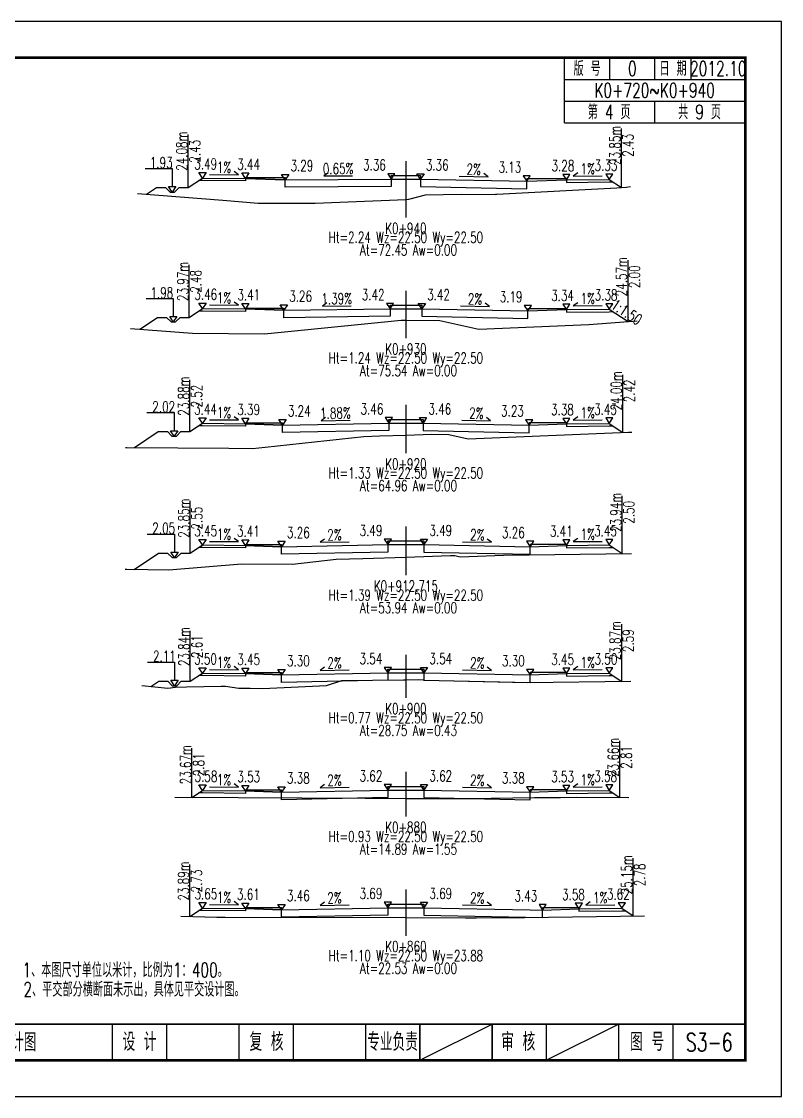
# Model space of a CAD drawing. Header units: inches. Extents: x 421 to 4881, y 2205 to 2769.
# Drawn here: x 2145.9 to 2356.1, y 2205.2 to 2502.2 of the extents above; entities that cross this region are included whole.
import ezdxf
from ezdxf.enums import TextEntityAlignment as Align

# ---------------------------------------------------------------- set-up
doc = ezdxf.new("R2010")
doc.units = ezdxf.units.IN
for name, color, linetype in [('dmx', 2, 'Continuous'), ('fengd', 3, 'Continuous'), ('lc', 3, 'Continuous'), ('shuju', 3, 'Continuous'), ('sjx', 1, 'Continuous'), ('zhix', 4, 'ByLayer'), ('右标高', 3, 'Continuous'), ('右标高1', 3, 'Continuous'), ('图框', 7, 'Continuous'), ('左标高', 3, 'Continuous'), ('左标高1', 3, 'Continuous'), ('附加板块标注A', 3, 'Continuous')]:
    doc.layers.add(name, color=color, linetype=linetype)
doc.styles.get("Standard").update_dxf_attribs({"font": 'simplex1.shx', "width": 0.7, "bigfont": 'hztxt.shx'})

# ---------------------------------------------------------------- blocks, each defined once
blk = doc.blocks.new('123')
blk.add_lwpolyline([(162.39, 2636.47), (162.39, 2933.47), (-257.61, 2933.47), (-257.61, 2636.47)], close=True)

msp = doc.modelspace()

# ---------------------------------------------------------------- linework, layer by layer
at = {"layer": 'dmx'}
for points in [[(2178.02, 2454.64), (2201.64, 2452.8), (2211.37, 2451.96), (2227.12, 2451.98), (2252.23, 2453.01), (2252.23, 2453.01), (2253.06, 2453.05), (2257.65, 2454.3), (2267.53, 2454.48), (2277.02, 2454.4), (2277.06, 2454.45), (2277.4, 2454.43), (2310.58, 2456.16), (2313.18, 2456.37), (2314.36, 2456.58)], [(2176.13, 2417.31), (2193.22, 2416.06), (2213.18, 2415.89), (2249.05, 2419.43), (2250.96, 2419.64), (2251.27, 2419.65), (2252.23, 2419.68), (2252.23, 2419.68), (2252.3, 2419.68), (2261.62, 2419.51), (2272.41, 2417.18), (2302.82, 2418.41), (2316.15, 2419.42)], [(2174.69, 2384.5), (2175.09, 2384.48), (2203.31, 2384.24), (2209.79, 2384.19), (2213.36, 2384.54), (2240.61, 2387.54), (2244.98, 2387.65), (2252.23, 2387.9), (2252.23, 2387.9), (2259.44, 2388.15), (2264.08, 2388.07), (2269.47, 2386.9), (2313.77, 2388.68), (2314.73, 2388.69)], [(2174.59, 2350.83), (2175.12, 2350.8), (2186.69, 2350.7), (2206.8, 2352.35), (2220.92, 2352.25), (2232.99, 2353.58), (2240.33, 2353.76), (2252.23, 2354.17), (2252.23, 2354.17), (2264.56, 2354.6), (2265.8, 2354.58), (2267.25, 2354.27), (2279.18, 2354.74), (2314.57, 2355.18)], [(2179.24, 2318.72), (2186.38, 2318), (2188.5, 2318.2), (2191.6, 2318.31), (2201.12, 2318.49), (2202.33, 2318.5), (2206.03, 2317.99), (2209.16, 2317.97), (2212.64, 2317.86), (2230.24, 2318.7), (2234.51, 2320.13), (2251.53, 2320.28), (2252.23, 2320.29), (2252.23, 2320.29), (2255.63, 2320.35), (2257.05, 2320.28), (2257.42, 2320.2), (2285.72, 2319.52), (2314.4, 2319.88)], [(2188.31, 2287.82), (2240.99, 2287.54), (2252.23, 2287.5), (2252.23, 2287.5), (2262.47, 2287.46), (2269.83, 2287.45), (2287.76, 2287.76), (2294.97, 2287.78), (2299.4, 2287.81), (2313.87, 2287.79)], [(2190, 2254.97), (2199.97, 2254.74), (2201.51, 2254.72), (2201.67, 2254.71), (2202.22, 2254.71), (2252.23, 2254.58), (2252.23, 2254.58), (2268.75, 2254.53), (2269.84, 2254.55), (2271.35, 2254.5), (2271.75, 2254.5), (2285.05, 2254.58), (2318.21, 2255.1)]]:
    msp.add_lwpolyline(points, dxfattribs=at)
at = {"layer": 'fengd'}
for points in [[(2248.2, 2458.61), (2248.2, 2459.61), (2252.23, 2459.61), (2252.23, 2459.61), (2256.25, 2459.61), (2256.25, 2458.61)], [(2207.85, 2458.8), (2207.85, 2459.05), (2218.83, 2459.05), (2218.83, 2458.42)], [(2296.6, 2458.4), (2296.6, 2458.65), (2285.63, 2458.65), (2285.63, 2458.02)], [(2247.84, 2422.77), (2247.84, 2423.77), (2252.23, 2423.77), (2252.23, 2423.77), (2256.61, 2423.77), (2256.61, 2422.77)], [(2207.85, 2422.74), (2207.85, 2422.99), (2218.47, 2422.99), (2218.47, 2422.37)], [(2296.6, 2422.56), (2296.6, 2422.81), (2285.98, 2422.81), (2285.98, 2422.19)], [(2207.85, 2391.04), (2207.85, 2391.29), (2218.11, 2391.29), (2218.11, 2390.66)], [(2247.49, 2391.21), (2247.49, 2392.21), (2252.23, 2392.21), (2252.23, 2392.21), (2256.97, 2392.21), (2256.97, 2391.21)], [(2296.6, 2391), (2296.6, 2391.25), (2286.34, 2391.25), (2286.34, 2390.63)], [(2247.23, 2357.64), (2247.23, 2358.64), (2252.23, 2358.64), (2252.23, 2358.64), (2257.23, 2358.64), (2257.23, 2357.64)], [(2207.85, 2357.43), (2207.85, 2357.68), (2217.85, 2357.68), (2217.85, 2357.05)], [(2296.6, 2357.43), (2296.6, 2357.68), (2286.6, 2357.68), (2286.6, 2357.05)], [(2247.23, 2322.22), (2247.23, 2323.22), (2252.23, 2323.22), (2252.23, 2323.22), (2257.23, 2323.22), (2257.23, 2322.22)], [(2207.85, 2322.01), (2207.85, 2322.26), (2217.85, 2322.26), (2217.85, 2321.63)], [(2296.6, 2322.01), (2296.6, 2322.26), (2286.6, 2322.26), (2286.6, 2321.63)], [(2247.23, 2289.82), (2247.23, 2290.82), (2252.23, 2290.82), (2252.23, 2290.82), (2257.23, 2290.82), (2257.23, 2289.82)], [(2207.85, 2289.61), (2207.85, 2289.86), (2217.85, 2289.86), (2217.85, 2289.23)], [(2296.6, 2289.61), (2296.6, 2289.86), (2286.6, 2289.86), (2286.6, 2289.23)], [(2207.85, 2257.11), (2207.85, 2257.36), (2217.85, 2257.36), (2217.85, 2256.74)], [(2247.23, 2257.32), (2247.23, 2258.32), (2252.23, 2258.32), (2252.23, 2258.32), (2257.23, 2258.32), (2257.23, 2257.32)], [(2300.05, 2257.04), (2300.05, 2257.29), (2290.05, 2257.29), (2290.05, 2256.67)]]:
    msp.add_lwpolyline(points, dxfattribs=at)
at = {"layer": 'lc'}
for points in [[(2248.2, 2458.61), (2248.2, 2456.54), (2218.83, 2456.35), (2218.83, 2458.42), (2207.85, 2458.8), (2207.85, 2458.1), (2195.98, 2458.21), (2194.94, 2458.22)], [(2256.25, 2458.61), (2256.25, 2456.54), (2285.63, 2455.95), (2285.63, 2458.02), (2296.6, 2458.4), (2296.6, 2457.7), (2308.48, 2457.82), (2309.51, 2457.83)], [(2247.84, 2422.77), (2247.84, 2420.7), (2218.47, 2420.29), (2218.47, 2422.37), (2207.85, 2422.74), (2207.85, 2422.04), (2195.98, 2422.16), (2194.94, 2422.17)], [(2256.61, 2422.77), (2256.61, 2420.7), (2285.98, 2420.11), (2285.98, 2422.19), (2296.6, 2422.56), (2296.6, 2421.86), (2308.48, 2421.98), (2309.51, 2421.99)], [(2247.49, 2391.21), (2247.49, 2389.14), (2218.11, 2388.59), (2218.11, 2390.66), (2207.85, 2391.04), (2207.85, 2390.34), (2195.98, 2390.46), (2194.94, 2390.47)], [(2256.97, 2391.21), (2256.97, 2389.14), (2286.34, 2388.55), (2286.34, 2390.63), (2296.6, 2391), (2296.6, 2390.3), (2308.48, 2390.42), (2309.51, 2390.43)], [(2247.23, 2357.64), (2247.23, 2355.56), (2217.85, 2354.98), (2217.85, 2357.05), (2207.85, 2357.43), (2207.85, 2356.73), (2195.98, 2356.84), (2194.94, 2356.85)], [(2257.23, 2357.64), (2257.23, 2355.56), (2286.6, 2354.98), (2286.6, 2357.05), (2296.6, 2357.43), (2296.6, 2356.73), (2308.48, 2356.84), (2309.51, 2356.85)], [(2247.23, 2322.22), (2247.23, 2320.15), (2217.85, 2319.56), (2217.85, 2321.63), (2207.85, 2322.01), (2207.85, 2321.31), (2195.98, 2321.43), (2194.94, 2321.44)], [(2257.23, 2322.22), (2257.23, 2320.15), (2286.6, 2319.56), (2286.6, 2321.63), (2296.6, 2322.01), (2296.6, 2321.31), (2308.48, 2321.43), (2309.51, 2321.44)], [(2247.23, 2289.82), (2247.23, 2287.74), (2217.85, 2287.16), (2217.85, 2289.23), (2207.85, 2289.61), (2207.85, 2288.91), (2195.98, 2289.02), (2194.94, 2289.03)], [(2257.23, 2289.82), (2257.23, 2287.74), (2286.6, 2287.16), (2286.6, 2289.23), (2296.6, 2289.61), (2296.6, 2288.91), (2308.48, 2289.02), (2309.51, 2289.03)], [(2247.23, 2257.32), (2247.23, 2255.25), (2217.85, 2254.66), (2217.85, 2256.74), (2207.85, 2257.11), (2207.85, 2256.41), (2195.98, 2256.53), (2194.94, 2256.54)], [(2257.23, 2257.32), (2257.23, 2255.25), (2290.05, 2254.59)], [(2290.05, 2254.59), (2290.05, 2256.67), (2300.05, 2257.04), (2300.05, 2256.34), (2311.93, 2256.46), (2312.96, 2256.47)]]:
    msp.add_lwpolyline(points, dxfattribs=at)
at = {"layer": 'shuju'}
for p, q in [((2311.86, 2456.26), (2311.86, 2472.62)), ((2192.02, 2456.28), (2192.02, 2470.93)), ((2313.65, 2419.23), (2313.65, 2436.25)), ((2192.3, 2420.41), (2192.3, 2434.92)), ((2192.53, 2388.86), (2192.53, 2403.15)), ((2312.23, 2388.62), (2312.23, 2404.57)), ((2312.07, 2355.15), (2312.07, 2371.12)), ((2192.6, 2355.29), (2192.6, 2369.68)), ((2311.9, 2319.85), (2311.9, 2335.65)), ((2192.63, 2319.9), (2192.63, 2333.85)), ((2311.37, 2287.79), (2311.37, 2303.45)), ((2193.08, 2287.79), (2193.08, 2301.43)), ((2192.5, 2254.91), (2192.5, 2269.28)), ((2315.09, 2255.05), (2315.09, 2271.01))]:
    msp.add_line(p, q, dxfattribs=at)
for points in [[(2180.14, 2461.53), (2187.64, 2461.53), (2187.64, 2456.53)], [(2197.92, 2459.9), (2205.92, 2459.82), (2204.72, 2460.71)], [(2230.71, 2460.38), (2229.51, 2459.49), (2237.51, 2459.54)], [(2266.96, 2459.4), (2274.96, 2459.24), (2273.76, 2460.14)], [(2299.73, 2460.31), (2298.53, 2459.42), (2306.53, 2459.5)], [(2180.42, 2425.66), (2187.92, 2425.66), (2187.92, 2420.66)], [(2197.92, 2423.84), (2205.92, 2423.76), (2204.72, 2424.65)], [(2230.34, 2424.41), (2229.14, 2423.51), (2237.14, 2423.63)], [(2267.32, 2423.56), (2275.32, 2423.4), (2274.12, 2424.31)], [(2299.73, 2424.47), (2298.53, 2423.58), (2306.53, 2423.66)], [(2180.65, 2394.11), (2188.15, 2394.11), (2188.15, 2389.11)], [(2197.92, 2392.14), (2205.92, 2392.06), (2204.72, 2392.95)], [(2229.98, 2392.77), (2228.78, 2391.86), (2236.78, 2392.01)], [(2267.67, 2392), (2275.67, 2391.84), (2274.48, 2392.75)], [(2299.73, 2392.91), (2298.53, 2392.02), (2306.53, 2392.1)], [(2180.73, 2360.54), (2188.23, 2360.54), (2188.23, 2355.54)], [(2197.92, 2358.53), (2205.92, 2358.45), (2204.72, 2359.34)], [(2229.72, 2359.17), (2228.52, 2358.26), (2236.52, 2358.42)], [(2267.93, 2358.42), (2275.93, 2358.26), (2274.74, 2359.17)], [(2299.73, 2359.34), (2298.53, 2358.45), (2306.53, 2358.53)], [(2180.76, 2325.15), (2188.26, 2325.15), (2188.26, 2320.15)], [(2197.92, 2323.11), (2205.92, 2323.03), (2204.72, 2323.92)], [(2229.72, 2323.75), (2228.52, 2322.85), (2236.52, 2323.01)], [(2267.93, 2323.01), (2275.93, 2322.85), (2274.74, 2323.75)], [(2299.73, 2323.92), (2298.53, 2323.03), (2306.53, 2323.11)], [(2197.92, 2290.7), (2205.92, 2290.62), (2204.72, 2291.52)], [(2229.72, 2291.35), (2228.52, 2290.44), (2236.52, 2290.6)], [(2267.93, 2290.6), (2275.93, 2290.44), (2274.74, 2291.35)], [(2299.73, 2291.52), (2298.53, 2290.62), (2306.53, 2290.7)], [(2197.92, 2258.21), (2205.92, 2258.13), (2204.72, 2259.02)], [(2229.72, 2258.86), (2228.52, 2257.95), (2236.52, 2258.11)], [(2267.93, 2258.11), (2275.93, 2257.95), (2274.74, 2258.86)], [(2303.18, 2258.96), (2301.98, 2258.06), (2309.98, 2258.14)]]:
    msp.add_lwpolyline(points, dxfattribs=at)
for points in [[(2186.64, 2456.53), (2188.64, 2456.53), (2187.64, 2455.03)], [(2186.92, 2420.66), (2188.92, 2420.66), (2187.92, 2419.16)], [(2187.15, 2389.11), (2189.15, 2389.11), (2188.15, 2387.61)], [(2187.23, 2355.54), (2189.23, 2355.54), (2188.23, 2354.04)], [(2187.26, 2320.15), (2189.26, 2320.15), (2188.26, 2318.65)]]:
    msp.add_lwpolyline(points, close=True, dxfattribs=at)
at = {"layer": 'sjx'}
for points in [[(2180.52, 2454.44), (2183.27, 2456.28), (2185.77, 2456.28), (2187.02, 2455.03), (2188.27, 2455.03), (2189.52, 2456.28), (2192.02, 2456.28), (2192.02, 2456.28), (2195.98, 2458.91), (2195.98, 2458.91), (2207.85, 2458.8), (2218.83, 2458.42), (2218.83, 2458.42), (2218.83, 2458.42), (2248.2, 2458.61), (2252.23, 2458.61), (2256.25, 2458.61), (2285.63, 2458.02), (2285.63, 2458.02), (2285.63, 2458.02), (2296.6, 2458.4), (2308.48, 2458.52), (2308.48, 2458.52), (2311.86, 2456.26)], [(2178.63, 2417.13), (2183.55, 2420.41), (2186.05, 2420.41), (2187.3, 2419.16), (2188.55, 2419.16), (2189.8, 2420.41), (2192.3, 2420.41), (2192.3, 2420.41), (2195.98, 2422.86), (2195.98, 2422.86), (2207.85, 2422.74), (2218.47, 2422.37), (2218.47, 2422.37), (2218.47, 2422.37), (2247.84, 2422.77), (2252.23, 2422.77), (2256.61, 2422.77), (2285.98, 2422.19), (2285.98, 2422.19), (2285.98, 2422.19), (2296.6, 2422.56), (2308.48, 2422.68), (2308.48, 2422.68), (2313.65, 2419.23)], [(2177.19, 2384.46), (2183.78, 2388.86), (2186.28, 2388.86), (2187.53, 2387.61), (2188.78, 2387.61), (2190.03, 2388.86), (2192.53, 2388.86), (2192.53, 2388.86), (2195.98, 2391.16), (2195.98, 2391.16), (2207.85, 2391.04), (2218.11, 2390.66), (2218.11, 2390.66), (2218.11, 2390.66), (2247.49, 2391.21), (2252.23, 2391.21), (2256.97, 2391.21), (2286.34, 2390.63), (2286.34, 2390.63), (2286.34, 2390.63), (2296.6, 2391), (2308.48, 2391.12), (2308.48, 2391.12), (2312.23, 2388.62)], [(2177.09, 2350.79), (2183.85, 2355.29), (2186.35, 2355.29), (2187.6, 2354.04), (2188.85, 2354.04), (2190.1, 2355.29), (2192.6, 2355.29), (2192.6, 2355.29), (2195.98, 2357.54), (2195.98, 2357.54), (2207.85, 2357.43), (2217.85, 2357.05), (2217.85, 2357.05), (2217.85, 2357.05), (2247.23, 2357.64), (2252.23, 2357.64), (2257.23, 2357.64), (2286.6, 2357.05), (2286.6, 2357.05), (2286.6, 2357.05), (2296.6, 2357.43), (2308.48, 2357.54), (2308.48, 2357.54), (2312.07, 2355.15)], [(2181.74, 2318.47), (2183.88, 2319.9), (2186.38, 2319.9), (2187.63, 2318.65), (2188.88, 2318.65), (2190.13, 2319.9), (2192.63, 2319.9), (2192.63, 2319.9), (2195.98, 2322.13), (2195.98, 2322.13), (2207.85, 2322.01), (2217.85, 2321.63), (2217.85, 2321.63), (2217.85, 2321.63), (2247.23, 2322.22), (2252.23, 2322.22), (2257.23, 2322.22), (2286.6, 2321.63), (2286.6, 2321.63), (2286.6, 2321.63), (2296.6, 2322.01), (2308.48, 2322.13), (2308.48, 2322.13), (2311.9, 2319.85)], [(2193.08, 2287.79), (2195.98, 2289.72), (2195.98, 2289.72), (2207.85, 2289.61), (2217.85, 2289.23), (2217.85, 2289.23), (2217.85, 2289.23), (2247.23, 2289.82), (2252.23, 2289.82), (2257.23, 2289.82), (2286.6, 2289.23), (2286.6, 2289.23), (2286.6, 2289.23), (2296.6, 2289.61), (2308.48, 2289.72), (2308.48, 2289.72), (2311.37, 2287.79)], [(2192.5, 2254.91), (2195.98, 2257.23), (2195.98, 2257.23), (2207.85, 2257.11), (2217.85, 2256.74), (2217.85, 2256.74), (2217.85, 2256.74), (2247.23, 2257.32), (2252.23, 2257.32), (2257.23, 2257.32), (2286.6, 2256.74), (2286.6, 2256.74), (2290.05, 2256.67)], [(2290.05, 2256.67), (2290.05, 2256.67), (2290.05, 2256.67), (2300.05, 2257.04), (2311.93, 2257.16), (2311.93, 2257.16), (2315.09, 2255.05)]]:
    msp.add_lwpolyline(points, dxfattribs=at)
at = {"layer": 'zhix'}
for p, q in [((2252.23, 2463.61), (2252.23, 2448.01)), ((2252.23, 2427.77), (2252.23, 2414.68)), ((2252.23, 2396.21), (2252.23, 2382.9)), ((2252.23, 2362.64), (2252.23, 2349.17)), ((2252.23, 2327.22), (2252.23, 2315.29)), ((2252.23, 2294.82), (2252.23, 2282.5)), ((2252.23, 2262.32), (2252.23, 2249.58))]:
    msp.add_line(p, q, dxfattribs=at)
at = {"layer": '右标高'}
for points in [[(2249.2, 2460.11), (2247.2, 2460.11), (2248.2, 2458.61)], [(2248.84, 2424.27), (2246.84, 2424.27), (2247.84, 2422.77)], [(2248.49, 2392.71), (2246.49, 2392.71), (2247.49, 2391.21)], [(2248.23, 2359.14), (2246.23, 2359.14), (2247.23, 2357.64)], [(2248.23, 2323.72), (2246.23, 2323.72), (2247.23, 2322.22)], [(2248.23, 2291.32), (2246.23, 2291.32), (2247.23, 2289.82)], [(2248.23, 2258.82), (2246.23, 2258.82), (2247.23, 2257.32)]]:
    msp.add_lwpolyline(points, close=True, dxfattribs=at)
at = {"layer": '右标高1'}
for points in [[(2217.83, 2459.92), (2219.83, 2459.92), (2218.83, 2458.42)], [(2217.47, 2423.87), (2219.47, 2423.87), (2218.47, 2422.37)], [(2217.11, 2392.16), (2219.11, 2392.16), (2218.11, 2390.66)], [(2216.85, 2358.55), (2218.85, 2358.55), (2217.85, 2357.05)], [(2216.85, 2323.13), (2218.85, 2323.13), (2217.85, 2321.63)], [(2216.85, 2290.73), (2218.85, 2290.73), (2217.85, 2289.23)], [(2216.85, 2258.24), (2218.85, 2258.24), (2217.85, 2256.74)]]:
    msp.add_lwpolyline(points, close=True, dxfattribs=at)
at = {"layer": '图框'}
for p, q in [((2296.09, 2474.15), (2296.09, 2492.15)), ((2308.59, 2486.15), (2308.59, 2492.15)), ((2321.09, 2486.15), (2321.09, 2492.15)), ((2331.09, 2486.15), (2331.09, 2492.15)), ((2296.09, 2486.15), (2346.09, 2486.15)), ((2296.09, 2480.15), (2346.09, 2480.15)), ((2321.09, 2474.15), (2321.09, 2480.15)), ((2296.09, 2474.15), (2346.09, 2474.15)), ((2256.09, 2215.15), (2276.09, 2225.15)), ((2311.09, 2225.15), (2291.09, 2215.15))]:
    msp.add_line(p, q, dxfattribs=at)
for points, const_width in [([(2346.09, 2492.15), (1966.09, 2492.15), (1966.09, 2215.15), (2346.09, 2215.15), (2346.09, 2492.15)], 0.7), ([(1966.09, 2225.15), (2346.09, 2225.15)], 0.4), ([(2171.09, 2215.15), (2171.09, 2225.15)], 0.4), ([(2186.09, 2215.15), (2186.09, 2225.15)], 0.4), ([(2206.09, 2215.15), (2206.09, 2225.15)], 0.4), ([(2221.09, 2215.15), (2221.09, 2225.15)], 0.4), ([(2241.09, 2215.15), (2241.09, 2225.15)], 0.4), ([(2241.09, 2215.15), (2241.09, 2225.15)], 0.4), ([(2256.09, 2215.15), (2256.09, 2225.15)], 0.4), ([(2276.09, 2215.15), (2276.09, 2225.15)], 0.4), ([(2291.09, 2215.15), (2291.09, 2225.15)], 0.4), ([(2311.09, 2215.15), (2311.09, 2225.15)], 0.4), ([(2326.09, 2215.15), (2326.09, 2225.15)], 0.4)]:
    msp.add_lwpolyline(points, dxfattribs=dict(at, const_width=const_width))
at = {"layer": '左标高'}
for points in [[(2255.25, 2460.11), (2257.25, 2460.11), (2256.25, 2458.61)], [(2255.61, 2424.27), (2257.61, 2424.27), (2256.61, 2422.77)], [(2255.97, 2392.71), (2257.97, 2392.71), (2256.97, 2391.21)], [(2256.23, 2359.14), (2258.23, 2359.14), (2257.23, 2357.64)], [(2256.23, 2323.72), (2258.23, 2323.72), (2257.23, 2322.22)], [(2256.23, 2291.32), (2258.23, 2291.32), (2257.23, 2289.82)], [(2256.23, 2258.82), (2258.23, 2258.82), (2257.23, 2257.32)]]:
    msp.add_lwpolyline(points, close=True, dxfattribs=at)
at = {"layer": '左标高1'}
for points in [[(2286.63, 2459.52), (2284.63, 2459.52), (2285.63, 2458.02)], [(2286.98, 2423.69), (2284.98, 2423.69), (2285.98, 2422.19)], [(2287.34, 2392.13), (2285.34, 2392.13), (2286.34, 2390.63)], [(2287.6, 2358.55), (2285.6, 2358.55), (2286.6, 2357.05)], [(2287.6, 2323.13), (2285.6, 2323.13), (2286.6, 2321.63)], [(2287.6, 2290.73), (2285.6, 2290.73), (2286.6, 2289.23)], [(2291.05, 2258.17), (2289.05, 2258.17), (2290.05, 2256.67)]]:
    msp.add_lwpolyline(points, close=True, dxfattribs=at)
at = {"layer": '附加板块标注A'}
for points in [[(2194.98, 2460.41), (2196.98, 2460.41), (2195.98, 2458.91)], [(2206.85, 2460.3), (2208.85, 2460.3), (2207.85, 2458.8)], [(2297.6, 2459.9), (2295.6, 2459.9), (2296.6, 2458.4)], [(2309.48, 2460.02), (2307.48, 2460.02), (2308.48, 2458.52)], [(2194.98, 2424.36), (2196.98, 2424.36), (2195.98, 2422.86)], [(2206.85, 2424.24), (2208.85, 2424.24), (2207.85, 2422.74)], [(2297.6, 2424.06), (2295.6, 2424.06), (2296.6, 2422.56)], [(2309.48, 2424.18), (2307.48, 2424.18), (2308.48, 2422.68)], [(2194.98, 2392.66), (2196.98, 2392.66), (2195.98, 2391.16)], [(2206.85, 2392.54), (2208.85, 2392.54), (2207.85, 2391.04)], [(2297.6, 2392.5), (2295.6, 2392.5), (2296.6, 2391)], [(2309.48, 2392.62), (2307.48, 2392.62), (2308.48, 2391.12)], [(2194.98, 2359.04), (2196.98, 2359.04), (2195.98, 2357.54)], [(2206.85, 2358.93), (2208.85, 2358.93), (2207.85, 2357.43)], [(2297.6, 2358.93), (2295.6, 2358.93), (2296.6, 2357.43)], [(2309.48, 2359.04), (2307.48, 2359.04), (2308.48, 2357.54)], [(2194.98, 2323.63), (2196.98, 2323.63), (2195.98, 2322.13)], [(2206.85, 2323.51), (2208.85, 2323.51), (2207.85, 2322.01)], [(2297.6, 2323.51), (2295.6, 2323.51), (2296.6, 2322.01)], [(2309.48, 2323.63), (2307.48, 2323.63), (2308.48, 2322.13)], [(2194.98, 2291.22), (2196.98, 2291.22), (2195.98, 2289.72)], [(2206.85, 2291.11), (2208.85, 2291.11), (2207.85, 2289.61)], [(2297.6, 2291.11), (2295.6, 2291.11), (2296.6, 2289.61)], [(2309.48, 2291.22), (2307.48, 2291.22), (2308.48, 2289.72)], [(2194.98, 2258.73), (2196.98, 2258.73), (2195.98, 2257.23)], [(2206.85, 2258.61), (2208.85, 2258.61), (2207.85, 2257.11)], [(2301.05, 2258.54), (2299.05, 2258.54), (2300.05, 2257.04)], [(2312.93, 2258.66), (2310.93, 2258.66), (2311.93, 2257.16)]]:
    msp.add_lwpolyline(points, close=True, dxfattribs=at)

# ---------------------------------------------------------------- block references
msp.add_blockref('123', (2193.7, -431.32))

# ---------------------------------------------------------------- texts
at = {"width": 0.7}
for tag, text, p in [('路基横断面设计图', '图 纸 名 称', (2136.09, 2220.15)), ('S3-6', '1S5-13', (2336.09, 2220.15))]:
    msp.add_attdef(tag, text=text, height=5, dxfattribs=at).set_placement(p, align=Align.MIDDLE_CENTER)
at = {"layer": 'shuju', "width": 0.7}
for s, rotation, p in [('24.08m', 90, (2190.27, 2466.31)), ('23.85m', 90, (2310.06, 2467.93)), ('2.43', 90, (2193.87, 2466.31)), ('2.43', 90, (2313.66, 2467.93)), ('1%', 359.4271, (2201.94, 2461.86)), ('0.65%', 0.3727, (2233.49, 2461.52)), ('2%', 358.8542, (2271, 2461.32)), ('1%', 0.5729, (2302.51, 2461.46)), ('24.57m', 90, (2311.85, 2431.63)), ('23.97m', 90, (2190.55, 2430.34)), ('2.48', 90, (2194.15, 2430.34)), ('2.00', 90, (2315.45, 2431.63)), ('1%', 359.4271, (2201.94, 2425.8)), ('1.39%', 0.7957, (2233.11, 2425.57)), ('2%', 358.8542, (2271.36, 2425.48)), ('1%', 0.5729, (2302.51, 2425.62)), ('1:1.50', 326.3099, (2313.3, 2421.87)), ('23.88m', 90, (2190.78, 2398.65)), ('24.00m', 90, (2310.43, 2400.1)), ('2.42', 90, (2314.03, 2400.1)), ('2.52', 90, (2194.38, 2398.65)), ('1%', 359.4271, (2201.94, 2394.1)), ('1.88%', 1.0765, (2232.74, 2393.94)), ('2%', 358.8542, (2271.71, 2393.92)), ('1%', 0.5729, (2302.51, 2394.06)), ('23.94m', 90, (2310.27, 2366.53)), ('23.85m', 90, (2190.85, 2364.93)), ('2.55', 90, (2194.45, 2364.93)), ('2.50', 90, (2313.87, 2366.53)), ('1%', 359.4271, (2201.94, 2360.48)), ('2%', 1.1458, (2232.48, 2360.34)), ('2%', 358.8542, (2271.97, 2360.34)), ('1%', 0.5729, (2302.51, 2360.48)), ('23.84m', 90, (2190.88, 2329.44)), ('23.87m', 90, (2310.1, 2331.08)), ('2.61', 90, (2194.48, 2329.44)), ('2.59', 90, (2313.7, 2331.08)), ('1%', 359.4271, (2201.94, 2325.07)), ('2%', 1.1458, (2232.48, 2324.93)), ('2%', 358.8542, (2271.97, 2324.93)), ('1%', 0.5729, (2302.51, 2325.07)), ('23.67m', 90, (2191.33, 2296.81)), ('23.66m', 90, (2309.57, 2298.87)), ('2.81', 90, (2194.93, 2296.81)), ('2.81', 90, (2313.17, 2298.87)), ('1%', 359.4271, (2201.94, 2292.66)), ('2%', 1.1458, (2232.48, 2292.52)), ('2%', 358.8542, (2271.97, 2292.52)), ('1%', 0.5729, (2302.51, 2292.66)), ('23.89m', 90, (2190.75, 2264.68)), ('25.15m', 90, (2313.29, 2266.39)), ('2.78', 90, (2316.89, 2266.39)), ('2.73', 90, (2194.35, 2264.68)), ('1%', 359.4271, (2201.94, 2260.17)), ('2%', 1.1458, (2232.48, 2260.03)), ('2%', 358.8542, (2271.97, 2260.03)), ('1%', 0.5729, (2305.96, 2260.1))]:
    msp.add_text(s, height=3, rotation=rotation, dxfattribs=at).set_placement(p, align=Align.MIDDLE)
for s, p in [('1.93', (2181.44, 2461.65)), ('1.98', (2181.6, 2425.7)), ('2.02', (2182.13, 2394.19)), ('2.05', (2182.13, 2360.65)), ('2.11', (2182.33, 2325.31))]:
    msp.add_text(s, height=3, dxfattribs=at).set_placement(p)
for s, p in [('K0+940', (2252.23, 2445.01)), ('Ht=2.24 Wz=22.50 Wy=22.50', (2252.23, 2442.01)), (' At=72.45 Aw=0.00', (2252.23, 2439.01)), ('K0+930', (2252.23, 2411.68)), ('Ht=1.24 Wz=22.50 Wy=22.50', (2252.23, 2408.68)), (' At=75.54 Aw=0.00', (2252.23, 2405.68)), ('K0+920', (2252.23, 2379.9)), ('Ht=1.33 Wz=22.50 Wy=22.50', (2252.23, 2376.9)), (' At=64.96 Aw=0.00', (2252.23, 2373.9)), ('K0+912.715', (2252.23, 2346.17)), ('Ht=1.39 Wz=22.50 Wy=22.50', (2252.23, 2343.17)), (' At=53.94 Aw=0.00', (2252.23, 2340.17)), ('K0+900', (2252.23, 2312.29)), ('Ht=0.77 Wz=22.50 Wy=22.50', (2252.23, 2309.29)), (' At=28.75 Aw=0.43', (2252.23, 2306.29)), ('K0+880', (2252.23, 2279.5)), ('Ht=0.93 Wz=22.50 Wy=22.50', (2252.23, 2276.5)), (' At=14.89 Aw=1.55', (2252.23, 2273.5)), ('Ht=1.10 Wz=22.50 Wy=23.88', (2252.23, 2243.58)), ('K0+860', (2252.23, 2246.58)), (' At=22.53 Aw=0.00', (2252.23, 2240.58))]:
    msp.add_text(s, height=3, dxfattribs=at).set_placement(p, align=Align.MIDDLE)
at = {"layer": '右标高', "width": 0.7}
for s, p in [('3.36', (2246.7, 2460.11)), ('3.42', (2246.34, 2424.27)), ('3.46', (2245.99, 2392.71)), ('3.49', (2245.73, 2359.14)), ('3.54', (2245.73, 2323.72)), ('3.62', (2245.73, 2291.32)), ('3.69', (2245.73, 2258.82))]:
    msp.add_text(s, height=3, dxfattribs=at).set_placement(p, align=Align.BOTTOM_RIGHT)
at = {"layer": '右标高1', "width": 0.7}
for s, p in [('3.29', (2220.33, 2459.92)), ('3.26', (2219.97, 2423.87)), ('3.24', (2219.61, 2392.16)), ('3.26', (2219.35, 2358.55)), ('3.30', (2219.35, 2323.13)), ('3.38', (2219.35, 2290.73)), ('3.46', (2219.35, 2258.24))]:
    msp.add_text(s, height=3, dxfattribs=at).set_placement(p, align=Align.BOTTOM_LEFT)
at = {"layer": '图框', "width": 0.7}
for s, height, p in [('版 号', 4, (2302.34, 2489.15)), ('0', 4, (2314.84, 2489.15)), ('日 期', 4, (2326.09, 2489.15)), ('2012.10', 4, (2338.59, 2489.15)), ('K0+720~K0+940', 4, (2321, 2483.15)), ('第 4 页', 4, (2308.43, 2477.15)), ('共 9 页', 4, (2333.43, 2477.15)), ('设 计', 5, (2178.59, 2220.25)), ('复 核', 5, (2213.69, 2220.25)), ('专业负责', 5, (2248.54, 2220.25)), ('审 核', 5, (2283.31, 2220.25)), ('图 号', 5, (2318.93, 2220.25))]:
    msp.add_text(s, height=height, dxfattribs=at).set_placement(p, align=Align.MIDDLE_CENTER)
for s, p in [('   1、本图尺寸单位以米计，比例为1：400。', (2139.95, 2238.11)), ('   2、平交部分横断面未示出，具体见平交设计图。', (2140.21, 2232.75))]:
    msp.add_text(s, height=4, dxfattribs=at).set_placement(p)
at = {"layer": '左标高', "width": 0.7}
for s, p in [('3.36', (2257.75, 2460.11)), ('3.42', (2258.11, 2424.27)), ('3.46', (2258.47, 2392.71)), ('3.49', (2258.73, 2359.14)), ('3.54', (2258.73, 2323.72)), ('3.62', (2258.73, 2291.32)), ('3.69', (2258.73, 2258.82))]:
    msp.add_text(s, height=3, dxfattribs=at).set_placement(p, align=Align.BOTTOM_LEFT)
at = {"layer": '左标高1', "width": 0.7}
for s, p in [('3.13', (2284.13, 2459.52)), ('3.19', (2284.48, 2423.69)), ('3.23', (2284.84, 2392.13)), ('3.26', (2285.1, 2358.55)), ('3.30', (2285.1, 2323.13)), ('3.38', (2285.1, 2290.73)), ('3.43', (2288.55, 2258.17))]:
    msp.add_text(s, height=3, dxfattribs=at).set_placement(p, align=Align.BOTTOM_RIGHT)
at = {"layer": '附加板块标注A', "width": 0.7}
for s, p in [('3.49', (2193.73, 2460.41)), ('3.44', (2205.6, 2460.3)), ('3.46', (2193.76, 2424.36)), ('3.41', (2205.66, 2424.24)), ('3.44', (2193.68, 2392.66)), ('3.39', (2205.59, 2392.54)), ('3.45', (2193.72, 2359.04)), ('3.41', (2205.52, 2358.93)), ('3.50', (2193.68, 2323.63)), ('3.45', (2205.62, 2323.51)), ('3.58', (2193.8, 2291.22)), ('3.53', (2205.64, 2291.11)), ('3.65', (2193.78, 2258.73)), ('3.61', (2205.54, 2258.61))]:
    msp.add_text(s, height=3, dxfattribs=at).set_placement(p, align=Align.BOTTOM_LEFT)
for s, p in [('3.28', (2298.8, 2459.9)), ('3.33', (2310.72, 2460.02)), ('3.34', (2298.69, 2424.06)), ('3.38', (2310.74, 2424.18)), ('3.38', (2298.67, 2392.5)), ('3.43', (2310.58, 2392.62)), ('3.41', (2298.33, 2358.93)), ('3.45', (2310.58, 2359.04)), ('3.45', (2298.71, 2323.51)), ('3.50', (2310.69, 2323.63)), ('3.53', (2298.72, 2291.11)), ('3.58', (2310.62, 2291.22)), ('3.58', (2301.71, 2258.54)), ('3.62', (2314.11, 2258.66))]:
    msp.add_text(s, height=3, dxfattribs=at).set_placement(p, align=Align.BOTTOM_RIGHT)

doc.saveas('drawing.dxf')
